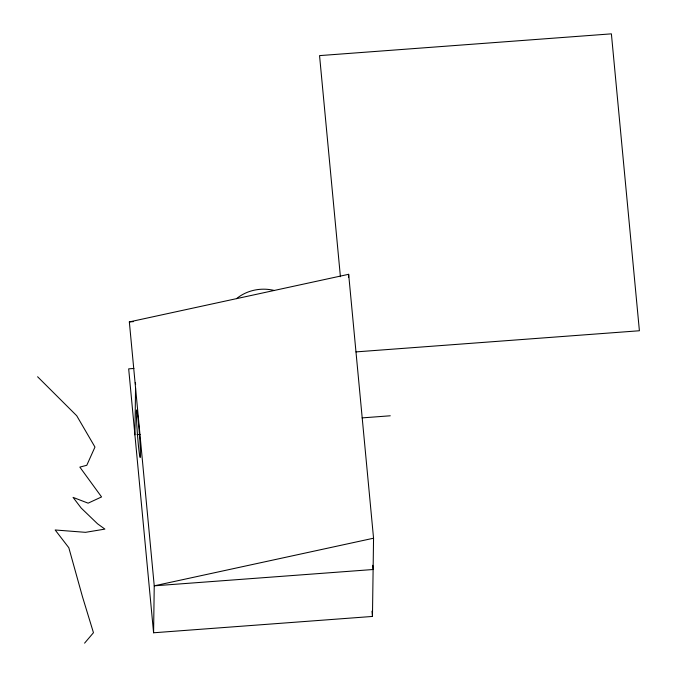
<?xml version="1.0" encoding="UTF-8"?>
<svg xmlns="http://www.w3.org/2000/svg" width="677" height="677" viewBox="0 0 677 677"><rect width="100%" height="100%" fill="white"/><g stroke="black" fill="none" stroke-linecap="round" stroke-linejoin="round"><path stroke-width="1.02" d="M134.909 434.829L135.561 387.896M153.586 632.775L154.238 585.833L129.341 321.913L348.655 274.303L373.552 538.215L372.46 616.442L153.586 632.775L128.681 368.855L133.944 368.457M348.613 277.426L348.655 274.303M84.583 643.15L93.46 632.707L82.492 596.801L68.826 547.735L55.167 529.981L85.53 532.334L104.901 529.101L97.53 523.786L81.215 508.08L73.074 497.392L88.12 503.163L101.567 496.935L79.844 467.105L86.783 465.285L94.966 447.057L76.721 415.746L37.599 376.75M373.552 538.215L154.238 585.833L373.12 569.509L372.722 565.295M129.341 321.913L133.547 321.6M355.992 351.896L639.401 330.757L611.39 33.85L319.552 55.616L340.413 276.724M137.008 434.676L140.147 434.439M362.127 417.887L390.265 415.788M371.969 611.179L372.46 616.442M135.654 384.316A11.348 10.265 0.8 0 1 135.315 382.547M236.518 298.667A40.459 36.575 0.8 0 1 273.99 290.391M136.449 417.396A23.797 0.99 85.7 0 0 139.877 456.755A23.797 0.99 85.7 0 0 138.827 426.806A23.797 0.99 85.7 0 0 136.449 417.396"/></g></svg>
